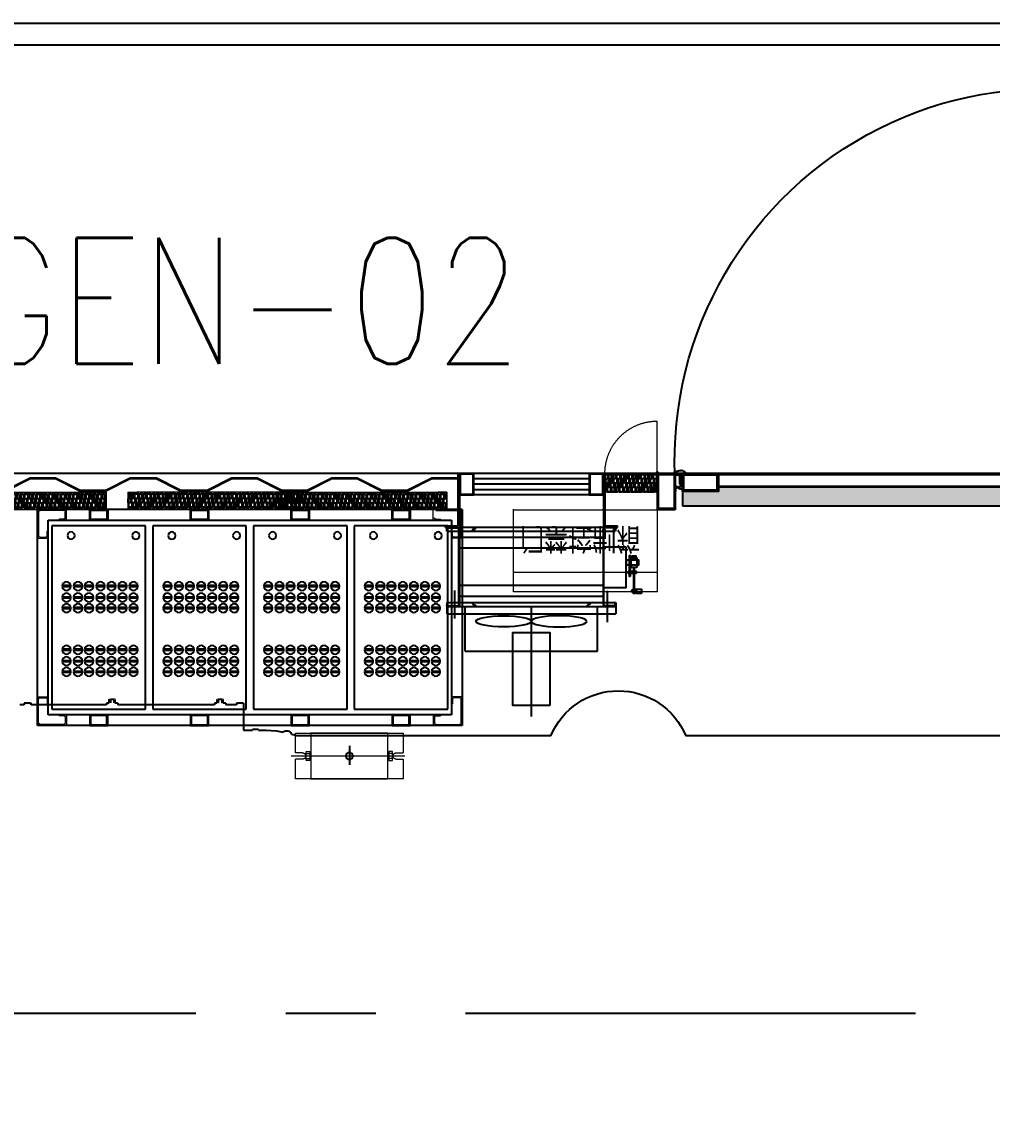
# Model space of a CAD drawing. Extents: x 758840 to 1108724, y -102573 to 143521.
# Drawn here: x 833633 to 836329, y 112800 to 115842 of the extents above; entities that cross this region are included whole.
import ezdxf

# ---------------------------------------------------------------- set-up
doc = ezdxf.new("R2010")
doc.units = 0
doc.header["$LTSCALE"] = 1000
doc.header["$MEASUREMENT"] = 0
for name, pattern in [('ACAD_ISO10W100', [18.5, 12, -3, 0.5, -3]), ('CENTER', [2, 1.25, -0.25, 0.25, -0.25]), ('CENTER2', [1.125, 0.75, -0.125, 0.125, -0.125]), ('PHANTOM', [12.7, 6.35, -1.27, 1.27, -1.27, 1.27, -1.27])]:
    doc.linetypes.add(name, pattern=pattern)
doc.layers.add('01', color=10, linetype='Continuous', lineweight=15)
doc.layers.add('3中心线层', color=1, linetype='CENTER', lineweight=15)
for name, color, linetype in [('01-房间正式编号', 1, 'Continuous'), ('07', 6, 'PHANTOM'), ('0825底图', 253, 'Continuous'), ('AC_EQUIPMENT', 7, 'Continuous'), ('AC_KS', 6, 'Continuous'), ('ASSEMBLY_MEMBERS', 7, 'Continuous'), ('AXIS', 3, 'Continuous'), ('DEFAULT_1', 7, 'CENTER'), ('GROUND', 31, 'Continuous'), ('PARTLIST', 131, 'CENTER2'), ('PUB_HATCH', 8, 'Continuous'), ('ROAD', 2, 'Continuous'), ('室外柴油发电', 241, 'Continuous')]:
    doc.layers.add(name, color=color, linetype=linetype)
doc.styles.add('平面图B$0$HZ', font='romans.shx', dxfattribs={"width": 0.8, "bigfont": 'gbcbig.shx'})
doc.styles.add('样式 3', font='SIMPLEX.shx', dxfattribs={"width": 0.8, "height": 100})

# ---------------------------------------------------------------- blocks, each defined once
blk = doc.blocks.new('侧网板')
h = blk.add_hatch()
h.set_pattern_fill('AR-RSHKE', color=4, style=0)
h.set_pattern_definition([(0, (0, 50), (25.5, 12), [6, -5, 7, -3, 9, -4]), (0, (6, 50.5), (25.5, 12), [5, -19, 4, -6]), (0, (18, 49.25), (25.5, 12), [3, -31]), (90, (0, 50), (-8.5, 12), [11.5, -36.5]), (90, (6, 50), (-8.5, 12), [11.25, -36.75]), (90, (11, 50), (-8.5, 12), [10.5, -37.5]), (90, (18, 49.25), (-8.5, 12), [11.5, -36.5]), (90, (21, 49.25), (-8.5, 12), [11.5, -36.5]), (90, (30, 50), (-8.5, 12), [11, -37])])
h.paths.add_polyline_path([(44394.9, 13537.8), (44394.9, 13583.8), (44418.9, 13583.8), (44418.9, 13584.8), (44843.7, 13584.8), (44843.7, 13583.8), (44867.7, 13583.8), (44867.7, 13537.8)])
at = {"layer": '3中心线层'}
for p, q in [((44393.9, 13584.8), (44393.9, 13536.8)), ((44393.9, 13584.8), (44418.9, 13584.8)), ((44394.9, 13583.8), (44394.9, 13537.8)), ((44394.9, 13583.8), (44418.9, 13583.8)), ((44418.9, 13584.8), (44418.9, 13583.8)), ((44418.9, 13584.8), (44843.7, 13584.8)), ((44868.7, 13584.8), (44843.7, 13584.8)), ((44843.7, 13584.8), (44843.7, 13583.8)), ((44867.7, 13583.8), (44843.7, 13583.8)), ((44867.7, 13583.8), (44867.7, 13537.8)), ((44868.7, 13584.8), (44868.7, 13536.8)), ((44393.9, 13536.8), (44868.7, 13536.8)), ((44394.9, 13537.8), (44867.7, 13537.8))]:
    blk.add_line(p, q, dxfattribs=at)
blk = doc.blocks.new('电瓶')
at = {"color": 0}
for points in [[(657365.7, -150983.8), (657385.1, -150983.8), (657385.1, -150986.4), (657365.7, -150986.4)], [(657396.4, -150983.8), (657415.7, -150983.8), (657415.7, -150986.4), (657396.4, -150986.4)], [(657427, -150983.8), (657446.3, -150983.8), (657446.3, -150986.4), (657427, -150986.4)], [(657457.6, -150983.8), (657477, -150983.8), (657477, -150986.4), (657457.6, -150986.4)], [(657489.3, -150983.8), (657508.6, -150983.8), (657508.6, -150986.4), (657489.3, -150986.4)], [(657520, -150983.8), (657539.3, -150983.8), (657539.3, -150986.4), (657520, -150986.4)], [(657551.6, -150983.8), (657571, -150983.8), (657571, -150986.4), (657551.6, -150986.4)], [(657365.7, -151015.4), (657385.1, -151015.4), (657385.1, -151018), (657365.7, -151018)], [(657396.4, -151015.4), (657415.7, -151015.4), (657415.7, -151018), (657396.4, -151018)], [(657427, -151015.4), (657446.3, -151015.4), (657446.3, -151018), (657427, -151018)], [(657457.6, -151015.4), (657477, -151015.4), (657477, -151018), (657457.6, -151018)], [(657489.3, -151015.4), (657508.6, -151015.4), (657508.6, -151018), (657489.3, -151018)], [(657520, -151015.4), (657539.3, -151015.4), (657539.3, -151018), (657520, -151018)], [(657551.6, -151015.4), (657571, -151015.4), (657571, -151018), (657551.6, -151018)], [(657365.7, -151045), (657385.1, -151045), (657385.1, -151047.6), (657365.7, -151047.6)], [(657396.4, -151045), (657415.7, -151045), (657415.7, -151047.6), (657396.4, -151047.6)], [(657427, -151045), (657446.3, -151045), (657446.3, -151047.6), (657427, -151047.6)], [(657457.6, -151045), (657477, -151045), (657477, -151047.6), (657457.6, -151047.6)], [(657489.3, -151045), (657508.6, -151045), (657508.6, -151047.6), (657489.3, -151047.6)], [(657520, -151045), (657539.3, -151045), (657539.3, -151047.6), (657520, -151047.6)], [(657551.6, -151045), (657571, -151045), (657571, -151047.6), (657551.6, -151047.6)], [(657365.7, -151160.7), (657385.1, -151160.7), (657385.1, -151163.3), (657365.7, -151163.3)], [(657396.4, -151160.7), (657415.7, -151160.7), (657415.7, -151163.3), (657396.4, -151163.3)], [(657427, -151160.7), (657446.3, -151160.7), (657446.3, -151163.3), (657427, -151163.3)], [(657457.6, -151160.7), (657477, -151160.7), (657477, -151163.3), (657457.6, -151163.3)], [(657489.3, -151160.7), (657508.6, -151160.7), (657508.6, -151163.3), (657489.3, -151163.3)], [(657520, -151160.7), (657539.3, -151160.7), (657539.3, -151163.3), (657520, -151163.3)], [(657551.6, -151160.7), (657571, -151160.7), (657571, -151163.3), (657551.6, -151163.3)], [(657365.7, -151192.3), (657385.1, -151192.3), (657385.1, -151195), (657365.7, -151195)], [(657396.4, -151192.3), (657415.7, -151192.3), (657415.7, -151195), (657396.4, -151195)], [(657427, -151192.3), (657446.3, -151192.3), (657446.3, -151195), (657427, -151195)], [(657457.6, -151192.3), (657477, -151192.3), (657477, -151195), (657457.6, -151195)], [(657489.3, -151192.3), (657508.6, -151192.3), (657508.6, -151195), (657489.3, -151195)], [(657520, -151192.3), (657539.3, -151192.3), (657539.3, -151195), (657520, -151195)], [(657551.6, -151192.3), (657571, -151192.3), (657571, -151195), (657551.6, -151195)], [(657365.7, -151221.9), (657385.1, -151221.9), (657385.1, -151224.5), (657365.7, -151224.5)], [(657396.4, -151221.9), (657415.7, -151221.9), (657415.7, -151224.5), (657396.4, -151224.5)], [(657427, -151221.9), (657446.3, -151221.9), (657446.3, -151224.5), (657427, -151224.5)], [(657457.6, -151221.9), (657477, -151221.9), (657477, -151224.5), (657457.6, -151224.5)], [(657489.3, -151221.9), (657508.6, -151221.9), (657508.6, -151224.5), (657489.3, -151224.5)], [(657520, -151221.9), (657539.3, -151221.9), (657539.3, -151224.5), (657520, -151224.5)], [(657551.6, -151221.9), (657571, -151221.9), (657571, -151224.5), (657551.6, -151224.5)]]:
    blk.add_lwpolyline(points, close=True, dxfattribs=at)
for centre, radius in [((657368.9, -150844.8), 10.1), ((657548.9, -150844.8), 10.1), ((657375.4, -150985.2), 12.1), ((657406, -150985.2), 12.1), ((657436.7, -150985.2), 12.1), ((657467.3, -150985.2), 12.1), ((657499, -150985.2), 12.1), ((657529.6, -150985.2), 12.1), ((657561.3, -150985.2), 12.1), ((657375.4, -151016.8), 12.1), ((657406, -151016.8), 12.1), ((657436.7, -151016.8), 12.1), ((657467.3, -151016.8), 12.1), ((657499, -151016.8), 12.1), ((657529.6, -151016.8), 12.1), ((657561.3, -151016.8), 12.1), ((657375.4, -151046.4), 12.1), ((657406, -151046.4), 12.1), ((657436.7, -151046.4), 12.1), ((657467.3, -151046.4), 12.1), ((657499, -151046.4), 12.1), ((657529.6, -151046.4), 12.1), ((657561.3, -151046.4), 12.1), ((657375.4, -151162.1), 12.1), ((657406, -151162.1), 12.1), ((657436.7, -151162.1), 12.1), ((657467.3, -151162.1), 12.1), ((657499, -151162.1), 12.1), ((657529.6, -151162.1), 12.1), ((657561.3, -151162.1), 12.1), ((657375.4, -151193.7), 12.1), ((657406, -151193.7), 12.1), ((657436.7, -151193.7), 12.1), ((657467.3, -151193.7), 12.1), ((657499, -151193.7), 12.1), ((657529.6, -151193.7), 12.1), ((657561.3, -151193.7), 12.1), ((657375.4, -151223.3), 12.1), ((657406, -151223.3), 12.1), ((657436.7, -151223.3), 12.1), ((657467.3, -151223.3), 12.1), ((657499, -151223.3), 12.1), ((657529.6, -151223.3), 12.1), ((657561.3, -151223.3), 12.1)]:
    blk.add_circle(centre, radius, dxfattribs=at)
at = {"layer": '07'}
blk.add_lwpolyline([(657342, -150817.4), (657602, -150817.4), (657602, -151327.4), (657342, -151327.4)], close=True, dxfattribs=at)
blk = doc.blocks.new('jfhjfkj')
at = {"color": 0}
for p, q in [((16092.4, -13874.9), (16092.4, -14474.9)), ((16092.4, -13874.9), (17272.4, -13874.9)), ((17272.4, -14474.9), (17272.4, -13874.9)), ((16122.4, -13904.9), (16122.4, -14444.9)), ((17242.4, -13904.9), (16122.4, -13904.9)), ((17242.4, -14444.9), (17242.4, -13904.9)), ((16122.4, -14444.9), (17242.4, -14444.9)), ((16092.4, -14474.9), (17272.4, -14474.9))]:
    blk.add_line(p, q, dxfattribs=at)
for points in [[(16237.4, -13874.9), (16237.4, -13904.9), (16287.4, -13904.9), (16287.4, -13874.9)], [(16239.4, -13876.9), (16239.4, -13902.9), (16285.4, -13902.9), (16285.4, -13876.9)], [(16517.4, -13874.9), (16517.4, -13904.9), (16567.4, -13904.9), (16567.4, -13874.9)], [(16519.4, -13876.9), (16519.4, -13902.9), (16565.4, -13902.9), (16565.4, -13876.9)], [(16797.4, -13874.9), (16797.4, -13904.9), (16847.4, -13904.9), (16847.4, -13874.9)], [(16799.4, -13876.9), (16799.4, -13902.9), (16845.4, -13902.9), (16845.4, -13876.9)], [(17077.4, -13874.9), (17077.4, -13904.9), (17127.4, -13904.9), (17127.4, -13874.9)], [(17079.4, -13876.9), (17079.4, -13902.9), (17125.4, -13902.9), (17125.4, -13876.9)], [(16237.4, -14474.9), (16237.4, -14444.9), (16287.4, -14444.9), (16287.4, -14474.9)], [(16239.4, -14472.9), (16239.4, -14446.9), (16285.4, -14446.9), (16285.4, -14472.9)], [(16517.4, -14474.9), (16517.4, -14444.9), (16567.4, -14444.9), (16567.4, -14474.9)], [(16519.4, -14472.9), (16519.4, -14446.9), (16565.4, -14446.9), (16565.4, -14472.9)], [(16797.4, -14474.9), (16797.4, -14444.9), (16847.4, -14444.9), (16847.4, -14474.9)], [(16799.4, -14472.9), (16799.4, -14446.9), (16845.4, -14446.9), (16845.4, -14472.9)], [(17077.4, -14474.9), (17077.4, -14444.9), (17127.4, -14444.9), (17127.4, -14474.9)], [(17079.4, -14472.9), (17079.4, -14446.9), (17125.4, -14446.9), (17125.4, -14472.9)]]:
    blk.add_lwpolyline(points, close=True, dxfattribs=at)
at = {"layer": '3中心线层', "linetype": 'ByBlock'}
for p, q in [((16172.7, -13874.9), (16092.4, -13874.9)), ((16092.4, -13874.9), (16092.4, -13954.9)), ((16095.4, -13881.9), (16095.4, -13947.9)), ((16165.7, -13877.9), (16099.4, -13877.9)), ((16165.7, -13901.9), (16152.7, -13901.9)), ((16152.7, -13904.9), (16152.7, -13901.9)), ((16172.7, -13904.9), (16172.7, -13874.9)), ((17192.1, -13904.9), (17192.1, -13874.9)), ((17192.1, -13874.9), (17272.4, -13874.9)), ((17195.1, -13897.9), (17195.1, -13881.9)), ((17199.1, -13877.9), (17265.4, -13877.9)), ((17199.1, -13901.9), (17212.1, -13901.9)), ((17212.1, -13904.9), (17212.1, -13901.9)), ((17269.4, -13881.9), (17269.4, -13947.9)), ((17272.4, -13874.9), (17272.4, -13954.9)), ((16172.7, -13904.9), (16152.7, -13904.9)), ((17192.1, -13904.9), (17212.1, -13904.9)), ((16092.4, -13954.9), (16122.4, -13954.9)), ((16099.4, -13951.9), (16115.4, -13951.9)), ((16119.4, -13947.9), (16119.4, -13934.9)), ((16119.4, -13934.9), (16122.4, -13934.9)), ((16122.4, -13954.9), (16122.4, -13934.9)), ((17242.4, -13954.9), (17242.4, -13934.9)), ((17245.4, -13934.9), (17242.4, -13934.9)), ((17272.4, -13954.9), (17242.4, -13954.9)), ((17245.4, -13947.9), (17245.4, -13934.9)), ((17265.4, -13951.9), (17249.4, -13951.9)), ((16092.4, -14474.9), (16092.4, -14395)), ((16092.4, -14395), (16122.4, -14395)), ((16095.4, -14467.9), (16095.4, -14402)), ((16099.4, -14398), (16115.4, -14398)), ((16119.4, -14402), (16119.4, -14415)), ((16119.4, -14415), (16122.4, -14415)), ((16122.4, -14395), (16122.4, -14415)), ((17272.4, -14395), (17242.4, -14395)), ((17242.4, -14395), (17242.4, -14415)), ((17245.4, -14415), (17242.4, -14415)), ((17245.4, -14402), (17245.4, -14415)), ((17265.4, -14398), (17249.4, -14398)), ((17269.4, -14467.9), (17269.4, -14402)), ((17272.4, -14474.9), (17272.4, -14395)), ((16172.7, -14444.9), (16152.7, -14444.9)), ((16152.7, -14444.9), (16152.7, -14447.9)), ((16165.7, -14447.9), (16152.7, -14447.9)), ((16172.7, -14444.9), (16172.7, -14474.9)), ((17192.1, -14444.9), (17192.1, -14474.9)), ((17192.1, -14444.9), (17212.1, -14444.9)), ((17199.1, -14447.9), (17212.1, -14447.9)), ((17212.1, -14444.9), (17212.1, -14447.9)), ((16172.7, -14474.9), (16092.4, -14474.9)), ((16165.7, -14471.9), (16099.4, -14471.9)), ((16169.7, -14451.9), (16169.7, -14467.9)), ((17192.1, -14474.9), (17272.4, -14474.9)), ((17195.1, -14451.9), (17195.1, -14467.9)), ((17199.1, -14471.9), (17265.4, -14471.9))]:
    blk.add_line(p, q, dxfattribs=at)
for centre, start, end in [((16099.4, -13881.9), 90, 180), ((16165.7, -13897.9), 270, 0), ((17199.1, -13881.9), 90, 180), ((17199.1, -13897.9), 180, 270), ((17265.4, -13881.9), 0, 90), ((16099.4, -13947.9), 180, 270), ((16115.4, -13947.9), 270, 0), ((17249.4, -13947.9), 180, 270), ((17265.4, -13947.9), 270, 0), ((16099.4, -14402), 90, 180), ((16115.4, -14402), 0, 90), ((17249.4, -14402), 90, 180), ((17265.4, -14402), 0, 90), ((16165.7, -14451.9), 0, 90), ((17199.1, -14451.9), 90, 180), ((16099.4, -14467.9), 180, 270), ((16165.7, -14467.9), 270, 0), ((17199.1, -14467.9), 180, 270), ((17265.4, -14467.9), 270, 0)]:
    blk.add_arc(centre, 4, start, end, dxfattribs=at)
at = {"color": 0}
for p in [(-641209.7, 136897.4), (-640929.7, 136897.4), (-640649.7, 136897.4), (-640369.7, 136897.4)]:
    blk.add_blockref('电瓶', p, dxfattribs=at)
blk = doc.blocks.new('GD5G1')
at = {"layer": '01'}
for p, q in [((47006.8, 50526), (46606.8, 50526)), ((46606.8, 50526), (46606.8, 50296.3)), ((47006.8, 50526), (47006.8, 50296.3)), ((47006.8, 50472.8), (46606.8, 50472.8)), ((46606.8, 50298), (47006.8, 50298))]:
    blk.add_line(p, q, dxfattribs=at)
at = {"layer": '01', "insert": (46625.4, 50343.2), "char_height": 61.25, "width": 870.299, "attachment_point": 7, "rotation": 360, "style": '样式 3'}
blk.add_mtext('{\\fSimSun|b0|i0|c134|p54;门禁控制箱}', dxfattribs=at)
blk = doc.blocks.new('A$C069C5D18')
at = {"layer": 'PARTLIST'}
for p, q in [((16.1, 49.2), (103.6, 49.2)), ((92.2, 37.9), (16.1, 37.9)), ((24.4, 10.6), (21.3, 25.9)), ((28, 10.6), (24.4, 10.6)), ((25.7, 22.3), (28, 10.6)), ((31.2, 37.9), (75.8, 37.9)), ((75.8, 34.2), (35.5, 34.2)), ((75.8, 37.9), (75.8, 34.2))]:
    blk.add_line(p, q, dxfattribs=at)
for centre, radius, start, end in [((67.4, 31.2), 68.2, 149.69594, 171.18482), ((10.6, 64.3), 2.48, 20.29243, 146.23188), ((80.9, 70.6), 68.2, 184.59227, 198.2332), ((113, 54), 113.6, 186.20564, 208.35236), ((14.5, 5.2), 5.42, 253.64474, 35.3183), ((129.7, 33.7), 113.6, 177.91457, 192.92118), ((31.2, 27.9), 10, 90, 191.30993), ((35.5, 24.2), 10, 90, 191.30993), ((2.1, 49.4), 90.9, 334.47145, 352.71957), ((85.8, 9.9), 1.68, 168.31957, 351.72769), ((13.7, 62.9), 90.9, 324.14685, 351.36903)]:
    blk.add_arc(centre, radius, start, end, dxfattribs=at)
blk = doc.blocks.new('A$C61EE30FD')
at = {"layer": 'PARTLIST'}
for p, q in [((58.4, 344.7), (26.4, 285.6)), ((100.9, 301.2), (59.4, 280)), ((18.2, 253.2), (18.2, 221.3)), ((40.9, 249.6), (40.9, 221.3)), ((0, 30), (0, 151.4)), ((12.3, 193.6), (5.9, 179.1)), ((22.7, 151.4), (22.7, 41.4)), ((35, 193.6), (28.6, 179.1)), ((11.4, 30), (0, 30)), ((22.7, 41.4), (11.4, 30))]:
    blk.add_line(p, q, dxfattribs=at)
at = {"layer": 'PARTLIST', "linetype": 'ACAD_ISO10W100', "ltscale": 0.05}
for p, q in [((97.6, 329.5), (75.1, 329.5)), ((86.4, 318.3), (86.4, 340.8))]:
    blk.add_line(p, q, dxfattribs=at)
at = {"layer": 'PARTLIST'}
for radius in [31.8, 22.5, 14.2]:
    blk.add_circle((86.4, 329.5), radius, dxfattribs=at)
for centre, radius, start, end in [((86.4, 253.2), 68.2, 151.56417, 180), ((75, 249.6), 34.1, 117.16691, 180), ((-50, 221.3), 68.2, 336.03751, 0), ((-27.3, 221.3), 68.2, 336.03751, 360), ((68.2, 151.4), 68.2, 156.03751, 180), ((90.9, 151.4), 68.2, 156.03751, 180)]:
    blk.add_arc(centre, radius, start, end, dxfattribs=at)
blk = doc.blocks.new('对开门横剖')
h = blk.add_hatch()
h.set_pattern_fill('AR-RSHKE', color=4, style=0)
h.set_pattern_definition([(0, (1406.747, 0), (25.5, 12), [6, -5, 7, -3, 9, -4]), (0, (1412.747, 0.5), (25.5, 12), [5, -19, 4, -6]), (0, (1424.747, -0.75), (25.5, 12), [3, -31]), (90, (1406.747, 0), (-8.5, 12), [11.5, -36.5]), (90, (1412.747, 0), (-8.5, 12), [11.25, -36.75]), (90, (1417.747, 0), (-8.5, 12), [10.5, -37.5]), (90, (1424.747, -0.75), (-8.5, 12), [11.5, -36.5]), (90, (1427.747, -0.75), (-8.5, 12), [11.5, -36.5]), (90, (1436.747, 0), (-8.5, 12), [11, -37])])
h.paths.add_polyline_path([(1018721.2, -8179.6), (1018721.2, -8191.6), (1018621.2, -8191.6), (1018621.2, -8231.6), (1019621, -8231.6), (1019621, -8179.6)])
for p, q in [((1019521, -8143.6), (1018721.2, -8143.6)), ((1019521, -8145.6), (1018721.2, -8145.6)), ((1019521, -8177.6), (1018721.2, -8177.6)), ((1019521, -8179.6), (1018721.2, -8179.6)), ((1018621.2, -8191.6), (1018621.2, -8231.6)), ((1019621, -8231.6), (1019621, -8191.6)), ((1018621.2, -8231.6), (1019621, -8231.6))]:
    blk.add_line(p, q)
for points in [[(1018601.2, -8242.1), (1018551.5, -8242.1), (1018551.5, -8141.6), (1018601.2, -8141.6)], [(1018598.2, -8239.1), (1018554.5, -8239.1), (1018554.5, -8144.6), (1018598.2, -8144.6)], [(1019641, -8242.1), (1019720.7, -8242.1), (1019720.7, -8141.6), (1019641, -8141.6)], [(1019644, -8239.1), (1019717.7, -8239.1), (1019717.7, -8144.6), (1019644, -8144.6)]]:
    blk.add_lwpolyline(points, close=True)
at = {"color": 0}
for points in [[(1018621.2, -8191.6), (1018621.2, -8141.6), (1018721.2, -8141.6), (1018721.2, -8191.6)], [(1018625.2, -8187.6), (1018625.2, -8145.6), (1018717.2, -8145.6), (1018717.2, -8187.6)], [(1019621, -8191.6), (1019621, -8141.6), (1019521, -8141.6), (1019521, -8191.6)], [(1019617, -8187.6), (1019617, -8145.6), (1019525, -8145.6), (1019525, -8187.6)]]:
    blk.add_lwpolyline(points, close=True, dxfattribs=at)
at = {"layer": 'PARTLIST'}
for name, p, xscale, yscale, zscale, rotation in [('A$C61EE30FD', (1019501.2, -8145.6), -0.4626341527327896, 0.4626341527327896, 0.4626341527327896, 270), ('A$C069C5D18', (1018596.6, -8133.6), 0.5, 0.5, 0.5, 270), ('A$C069C5D18', (1019645.6, -8133.6), -0.5, 0.5, 0.5, 90)]:
    blk.add_blockref(name, p, dxfattribs=dict(at, xscale=xscale, yscale=yscale, zscale=zscale, rotation=rotation))
blk = doc.blocks.new('侧板')
for p, q in [((2652.6, 11706.6), (2690.6, 11706.6)), ((2652.6, 11704.6), (2652.6, 11706.6)), ((2652.6, 11704.6), (2690.1, 11704.6)), ((2690.1, 11704.6), (2758.1, 11670.6)), ((2690.6, 11706.6), (2758.6, 11672.6)), ((2828.6, 11672.6), (2896.6, 11706.6)), ((2829.1, 11670.6), (2897.1, 11704.6)), ((2896.6, 11706.6), (2968.6, 11706.6)), ((2897.1, 11704.6), (2968.1, 11704.6)), ((2968.1, 11704.6), (3036.1, 11670.6)), ((2968.6, 11706.6), (3036.6, 11672.6)), ((3106.5, 11672.6), (3174.5, 11706.6)), ((3107, 11670.6), (3175, 11704.6)), ((3174.5, 11706.6), (3246.5, 11706.6)), ((3174.5, 11706.6), (3245.5, 11706.6)), ((3175, 11704.6), (3246, 11704.6)), ((3246, 11704.6), (3314, 11670.6)), ((3246.5, 11706.6), (3314.5, 11672.6)), ((3384.5, 11672.6), (3452.5, 11706.6)), ((3385, 11670.6), (3453, 11704.6)), ((3452.5, 11706.6), (3523.5, 11706.6)), ((3453, 11704.6), (3524, 11704.6)), ((3524, 11704.6), (3592, 11670.6)), ((3524.5, 11706.6), (3592.5, 11672.6)), ((3730.5, 11706.6), (3662.5, 11672.6)), ((3731, 11704.6), (3663, 11670.6)), ((3730.5, 11706.6), (3768.5, 11706.6)), ((3731, 11704.6), (3768.5, 11704.6)), ((3768.5, 11704.6), (3768.5, 11706.6)), ((2758.1, 11670.6), (2829.1, 11670.6)), ((2758.6, 11672.6), (2828.6, 11672.6)), ((3036.1, 11670.6), (3107, 11670.6)), ((3036.6, 11672.6), (3106.5, 11672.6)), ((3314, 11670.6), (3385, 11670.6)), ((3314.5, 11672.6), (3384.5, 11672.6)), ((3592, 11670.6), (3663, 11670.6)), ((3592.5, 11672.6), (3662.5, 11672.6))]:
    blk.add_line(p, q)
blk = doc.blocks.new('11111111')
at = {"color": 7}
for p, q in [((7405.9, 1937.8), (7405.9, 1962.4)), ((7406.8, 1962.4), (7406.8, 1937.8)), ((7408.7, 1961.7), (7406.8, 1960.8)), ((7408.7, 1957.7), (7406.8, 1958.6))]:
    blk.add_line(p, q, dxfattribs=at)
for p, q in [((7399, 1956.6), (7378.4, 1956.6)), ((7399, 1956.6), (7399, 1918.9)), ((7399, 1918.9), (7378.4, 1918.9))]:
    blk.add_line(p, q)
for points in [[(7404.7, 1960.1), (7404.2, 1960.1), (7404.2, 1958.7), (7404.7, 1958.7)], [(7405.9, 1960.8), (7404.7, 1960.8), (7404.7, 1958.2), (7405.9, 1958.2)], [(7413.1, 1961.7), (7408.7, 1961.7), (7408.7, 1957.7), (7413.1, 1957.7)], [(7408.1, 1943.2), (7401.2, 1943.2), (7401.2, 1941.2), (7408.1, 1941.2)], [(7402.8, 1946.2), (7402.1, 1946.2), (7402.1, 1926.7), (7402.8, 1926.7)], [(7408.8, 1937.8), (7403.7, 1937.8), (7403.7, 1928.9), (7408.8, 1928.9)], [(7399, 1935.4), (7410.6, 1935.4), (7410.6, 1931.1), (7399, 1931.1)], [(7407.8, 1928.9), (7404.9, 1928.9), (7404.9, 1927), (7407.8, 1927)]]:
    blk.add_lwpolyline(points, close=True, dxfattribs=at)
blk = doc.blocks.new('*U110')
at = {"color": 1}
for p, q in [((34383.6, -33508.2), (34383.6, -33510.2)), ((34383.6, -33517.2), (34383.6, -33508.2)), ((34385.4, -33517.2), (34383.6, -33517.2)), ((34385.4, -33510), (34385.4, -33517.2)), ((34385.4, -33517.2), (34649.2, -33517.2)), ((34385.6, -33506.2), (34649.2, -33506.2)), ((34387.4, -33508), (34416.8, -33508)), ((34416.8, -33508), (34416.8, -33598)), ((34418.6, -33596.2), (34418.6, -33506.2)), ((34649.2, -33506.2), (34851.4, -33506.2)), ((34649.2, -33517.2), (34851.6, -33517.2)), ((34818.4, -33636.2), (34818.4, -33506.2)), ((34849.6, -33508), (34820.2, -33508)), ((34820.2, -33508), (34820.2, -33598)), ((34851.6, -33510), (34851.6, -33517.2)), ((34851.6, -33517.2), (34853.4, -33517.2)), ((34853.4, -33508.2), (34853.4, -33510.2)), ((34853.4, -33517.2), (34853.4, -33508.2)), ((34416.8, -33598), (34416.8, -33724.4)), ((34418.6, -33726.2), (34418.6, -33596.2)), ((34820.2, -33598), (34820.2, -33724.4)), ((34818.4, -33726.2), (34818.4, -33636.2)), ((34385.4, -33715.2), (34383.6, -33715.2)), ((34383.6, -33715.2), (34383.6, -33724.2)), ((34383.6, -33724.2), (34383.6, -33722.2)), ((34385.4, -33715.2), (34649.2, -33715.2)), ((34385.4, -33722.4), (34385.4, -33715.2)), ((34649.2, -33726.2), (34385.6, -33726.2)), ((34387.4, -33724.4), (34416.8, -33724.4)), ((34649.2, -33715.2), (34851.6, -33715.2)), ((34851.4, -33726.2), (34649.2, -33726.2)), ((34849.6, -33724.4), (34820.2, -33724.4)), ((34830.5, -33715.2), (34832.3, -33715.2)), ((34851.6, -33722.4), (34851.6, -33715.2)), ((34853.4, -33715.2), (34853.4, -33724.2)), ((34853.4, -33724.2), (34853.4, -33722.2))]:
    blk.add_line(p, q, dxfattribs=at)
at = {"color": 5}
for p, q in [((34649.2, -33534.2), (34418.6, -33534.2)), ((34818.4, -33534.2), (34649.2, -33534.2)), ((34649.2, -33564.2), (34418.6, -33564.2)), ((34818.4, -33564.2), (34649.2, -33564.2)), ((34649.2, -33668.2), (34418.6, -33668.2)), ((34818.4, -33668.2), (34649.2, -33668.2)), ((34649.2, -33698.2), (34418.6, -33698.2)), ((34818.4, -33698.2), (34649.2, -33698.2))]:
    blk.add_line(p, q, dxfattribs=at)
at = {"color": 1}
for centre, start, end in [((34385.6, -33508.2), 90, 180), ((34387.4, -33510), 90, 180), ((34849.6, -33510), 0, 90), ((34851.4, -33508.2), 0, 90), ((34385.6, -33724.2), 180, 270), ((34387.4, -33722.4), 180, 270), ((34849.6, -33722.4), 270, 0), ((34851.4, -33724.2), 270, 0)]:
    blk.add_arc(centre, 2, start, end, dxfattribs=at)
for points in [[(34449.6, -33517.2), (34455.4, -33514.9), (34457.1, -33511.7), (34461.8, -33510.8), (34464.6, -33506.2)], [(34787.5, -33517.2), (34781.6, -33514.9), (34779.9, -33511.7), (34775.2, -33510.8), (34772.4, -33506.2)], [(34449.6, -33715.2), (34455.4, -33717.5), (34457.1, -33720.7), (34461.8, -33721.6), (34464.6, -33726.2)], [(34787.5, -33715.2), (34781.6, -33717.5), (34779.9, -33720.7), (34775.2, -33721.6), (34772.4, -33726.2)]]:
    blk.add_spline(points, degree=3, dxfattribs=at)
at = {"color": 0, "xscale": 3, "yscale": 3, "zscale": 3}
blk.add_blockref('11111111', (12685, -39427.9), dxfattribs=at)
blk = doc.blocks.new('SSLJF')
for p, q in [((34316.8, -32389.1), (34336.8, -32389.1)), ((34316.8, -32858.7), (34336.8, -32858.7))]:
    blk.add_line(p, q)
at = {"color": 1}
for p, q in [((34272.7, -32410.4), (34349.8, -32410.4)), ((34273.5, -32834.2), (34360.2, -32834.2))]:
    blk.add_line(p, q, dxfattribs=at)
at = {"layer": 'AC_EQUIPMENT'}
for points in [[(34316.8, -32389.1), (34316.8, -32858.7)], [(34336.8, -32389.1), (34336.8, -32858.7)], [(34440.4, -32439.8), (34316.8, -32439.8)], [(34440.4, -32439.8), (34440.4, -32808)], [(34440.4, -32808), (34316.8, -32808)]]:
    blk.add_lwpolyline(points, dxfattribs=at)
at = {"layer": 'AC_KS'}
blk.add_lwpolyline([(34591.3, -32675.2), (34591.3, -32572.6), (34388.6, -32572.6), (34388.6, -32675.2)], close=True, dxfattribs=at)
blk.add_lwpolyline([(34622.1, -32623.9), (34316.8, -32623.9)], dxfattribs=at)
at = {"layer": 'AC_KS', "extrusion": (0, 0, -1)}
blk.add_ellipse((34357.9, -32546.9), major_axis=(0, 77), ratio=0.2, dxfattribs=at)
at = {"layer": 'AC_KS'}
blk.add_ellipse((34357.9, -32700.9), major_axis=(0, 77), ratio=0.2, start_param=3.141593, end_param=9.424778, dxfattribs=at)
blk = doc.blocks.new('FD61GD')
for p, q in [((24199, -16830.6), (24160, -16830.6)), ((24160, -16830.6), (24160, -16834.7)), ((24195, -16834.6), (24160, -16834.6)), ((24195, -16980.2), (24195, -16834.6)), ((24199, -16980.2), (24199, -16830.6)), ((24599.4, -16980.2), (24599.4, -16830.6)), ((24638.4, -16830.6), (24599.4, -16830.6)), ((24603.4, -16980.2), (24603.4, -16834.6)), ((24638.4, -16834.6), (24603.4, -16834.6)), ((24638.4, -16830.6), (24638.4, -16834.6)), ((24238.8, -16920.6), (24579.6, -16920.6)), ((24238.8, -16935.2), (24559.6, -16935.2)), ((24049.4, -16976.2), (24195, -16976.2)), ((24238.8, -16950.2), (24559.6, -16950.2)), ((24238.8, -16965.2), (24559.6, -16965.2)), ((24049.4, -16980.2), (24195, -16980.2)), ((24195, -16980.2), (24199, -16980.2)), ((24238.8, -16980.2), (24579.6, -16980.2)), ((24238.8, -16980.2), (24579.6, -16980.2)), ((24603.4, -16980.2), (24599.4, -16980.2))]:
    blk.add_line(p, q)
for points in [[(24238.8, -16980.2), (24238.8, -16920.6), (24199, -16920.6), (24199, -16980.2)], [(24236.8, -16978.2), (24236.8, -16922.6), (24201, -16922.6), (24201, -16978.2)], [(24599.4, -16980.2), (24599.4, -16920.6), (24559.6, -16920.6), (24559.6, -16980.2)], [(24597.4, -16978.2), (24597.4, -16922.6), (24561.6, -16922.6), (24561.6, -16978.2)]]:
    blk.add_lwpolyline(points, close=True)
for radius in [2.29, 2.29, 1.05]:
    blk.add_circle((24049.4, -16982.5), radius)
at = {"xscale": -1, "rotation": 270}
blk.add_blockref('SSLJF', (57023.3, -50927.4), dxfattribs=at)
at = {"xscale": -1}
blk.add_blockref('*U110', (59018, 16895.6), dxfattribs=at)
blk = doc.blocks.new('1221')
blk.add_line((624790.1, -174264.2), (624790.1, -174317.1))
blk.add_circle((624790.1, -174292.7), 10)
at = {"layer": '3中心线层'}
for p, q in [((624635.5, -174292.7), (624951.6, -174292.7)), ((624660.1, -174283.9), (624640.8, -174283.9)), ((624670.1, -174285.7), (624680.5, -174285.7)), ((624680.5, -174287.3), (624683.2, -174287.3)), ((624680.5, -174298), (624683.2, -174298)), ((624899.7, -174287.3), (624897, -174287.3)), ((624899.7, -174298), (624897, -174298)), ((624910.1, -174285.7), (624899.7, -174285.7)), ((624920.1, -174283.9), (624939.3, -174283.9)), ((624660.1, -174301.4), (624640.8, -174301.4)), ((624670.1, -174299.6), (624680.5, -174299.6)), ((624910.1, -174299.6), (624899.7, -174299.6)), ((624920.1, -174301.4), (624939.3, -174301.4))]:
    blk.add_line(p, q, dxfattribs=at)
for points in [[(624939.3, -174283.9), (624939.3, -174229.2), (624640.8, -174229.2), (624640.8, -174283.9)], [(624640.8, -174301.4), (624640.8, -174356.2), (624939.3, -174356.2), (624939.3, -174301.4)]]:
    blk.add_lwpolyline(points, dxfattribs=at)
for points in [[(624683.2, -174229.2), (624897, -174229.2), (624897, -174356.2), (624683.2, -174356.2)], [(624670.1, -174280.2), (624680.5, -174280.2), (624680.5, -174305.4), (624670.1, -174305.4)], [(624910.1, -174280.2), (624899.7, -174280.2), (624899.7, -174305.4), (624910.1, -174305.4)]]:
    blk.add_lwpolyline(points, close=True, dxfattribs=at)
for centre, start, end in [((624660.1, -174292.7), 270, 90), ((624920.1, -174292.7), 90, 270)]:
    blk.add_arc(centre, 8.75, start, end, dxfattribs=at)
blk = doc.blocks.new('柴发集装箱')
h = blk.add_hatch()
h.set_pattern_fill('AR-RSHKE', color=4, style=0)
h.set_pattern_definition([(0, (4070535.237, 1928936.74), (25.5, 12), [6, -5, 7, -3, 9, -4]), (0, (4070541.237, 1928937.24), (25.5, 12), [5, -19, 4, -6]), (0, (4070553.237, 1928935.99), (25.5, 12), [3, -31]), (90, (4070535.237, 1928936.74), (-8.5, 12), [11.5, -36.5]), (90, (4070541.237, 1928936.74), (-8.5, 12), [11.25, -36.75]), (90, (4070546.237, 1928936.74), (-8.5, 12), [10.5, -37.5]), (90, (4070553.237, 1928935.99), (-8.5, 12), [11.5, -36.5]), (90, (4070556.237, 1928935.99), (-8.5, 12), [11.5, -36.5]), (90, (4070565.237, 1928936.74), (-8.5, 12), [11, -37])])
h.paths.add_polyline_path([(4114468.2, 1944543.8), (4114468.2, 1944592.8), (4114611.7, 1944592.8), (4114611.7, 1944543.8), (4114570.5, 1944543.8), (4114569.7, 1944543.8), (4114569.2, 1944543.8), (4114564.4, 1944543.8)])
for p, q in [((4115023, 1944585.8), (4115021.2, 1944584.9)), ((4115023, 1944585.8), (4115021.2, 1944584.9)), ((4115023.5, 1944583.8), (4115021.2, 1944582.6)), ((4115023.5, 1944583.8), (4115021.2, 1944582.6)), ((4115093.9, 1944585.8), (4115023, 1944585.8)), ((4115093.4, 1944583.8), (4115023.5, 1944583.8)), ((4115161.4, 1944549.8), (4115093.4, 1944583.8)), ((4115161.9, 1944551.8), (4115093.9, 1944585.8)), ((4115300.9, 1944585.8), (4115232.9, 1944551.8)), ((4115301.4, 1944583.8), (4115233.4, 1944549.8)), ((4115371.9, 1944585.8), (4115300.9, 1944585.8)), ((4115371.4, 1944583.8), (4115301.4, 1944583.8)), ((4115439.4, 1944549.8), (4115371.4, 1944583.8)), ((4115439.9, 1944551.8), (4115371.9, 1944585.8)), ((4115578.9, 1944585.8), (4115510.9, 1944551.8)), ((4115579.4, 1944583.8), (4115511.4, 1944549.8)), ((4115649.9, 1944585.8), (4115578.9, 1944585.8)), ((4115649.4, 1944583.8), (4115579.4, 1944583.8)), ((4115717.4, 1944549.8), (4115649.4, 1944583.8)), ((4115717.9, 1944551.8), (4115649.9, 1944585.8)), ((4115233.4, 1944549.8), (4115161.4, 1944549.8)), ((4115232.9, 1944551.8), (4115161.9, 1944551.8)), ((4115233.4, 1944549.8), (4115162.4, 1944549.8)), ((4115511.4, 1944549.8), (4115439.4, 1944549.8)), ((4115510.9, 1944551.8), (4115439.9, 1944551.8)), ((4115755.4, 1944549.8), (4115717.4, 1944549.8)), ((4115755.4, 1944551.8), (4115717.9, 1944551.8)), ((4115755.4, 1944551.8), (4115755.4, 1944549.8))]:
    blk.add_line(p, q)
at = {"color": 7}
for p, q in [((4115673.2, 1943970.3), (4115675.1, 1943970.3)), ((4115673.2, 1943959.9), (4115673.2, 1943970.3)), ((4115675.1, 1943964.3), (4115675.1, 1943970.3)), ((4115677, 1943969.6), (4115686.9, 1943969.6)), ((4115677, 1943969.6), (4115677, 1943961)), ((4115686.9, 1943969.6), (4115686.9, 1943961)), ((4115690.7, 1943970.3), (4115688.8, 1943970.3)), ((4115688.8, 1943970.3), (4115688.8, 1943964.3)), ((4115690.7, 1943970.3), (4115690.7, 1943959.9)), ((4115973.2, 1943959.9), (4115973.2, 1943970.3)), ((4115973.2, 1943970.3), (4115975.1, 1943970.3)), ((4115977, 1943969.6), (4115977, 1943961)), ((4115977, 1943969.6), (4115986.9, 1943969.6)), ((4115986.9, 1943969.6), (4115986.9, 1943961)), ((4115990.7, 1943970.3), (4115988.8, 1943970.3)), ((4115990.7, 1943970.3), (4115990.7, 1943959.9)), ((4115616.6, 1943960), (4115636.6, 1943960)), ((4115616.6, 1943960), (4115616.6, 1943885.1)), ((4115636.6, 1943960), (4115636.6, 1943954.8)), ((4115636.6, 1943954.8), (4115666.1, 1943954.8)), ((4115666.1, 1943959.9), (4115673.2, 1943959.9)), ((4115666.1, 1943959.9), (4115666.1, 1943954.8)), ((4115690.7, 1943959.9), (4115697.8, 1943959.9)), ((4115697.8, 1943959.9), (4115697.8, 1943954.8)), ((4115697.8, 1943954.8), (4115966.1, 1943954.8)), ((4115966.1, 1943959.9), (4115966.1, 1943954.8)), ((4115966.1, 1943959.9), (4115973.2, 1943959.9)), ((4115990.7, 1943959.9), (4115997.8, 1943959.9)), ((4115997.8, 1943959.9), (4115997.8, 1943954.8)), ((4115997.8, 1943954.8), (4116206.6, 1943954.8)), ((4116206.6, 1943954.8), (4116206.6, 1943960)), ((4116206.6, 1943960), (4116226.6, 1943960)), ((4116226.6, 1943960), (4116226.6, 1943954.8)), ((4116226.6, 1943954.8), (4116238.7, 1943954.8)), ((4115575.6, 1943885.1), (4115575.6, 1943886.3)), ((4115591.6, 1943886.3), (4115591.6, 1943885.1)), ((4113123.3, 1943869.1), (4114388.2, 1943869.1)), ((4114763, 1943869.1), (4115468.2, 1943869.1))]:
    blk.add_line(p, q, dxfattribs=at)
blk.add_lwpolyline([(4109582.9, 1944597.8), (4122582.9, 1944597.8), (4122582.9, 1941597.8), (4109582.9, 1941597.8)], close=True)
blk.add_lwpolyline([(4109582.9, 1944597.8), (4122582.9, 1944597.8), (4122582.9, 1941597.8), (4109582.9, 1941597.8)], close=True)
for points in [[(4115975.1, 1943970.3), (4115975.1, 1943963.4), (4115975.7, 1943962.3), (4115975.9, 1943962), (4115976.1, 1943961.7), (4115976.4, 1943961.4), (4115976.7, 1943961.2), (4115977, 1943961)], [(4115986.9, 1943961), (4115987.2, 1943961.2), (4115987.5, 1943961.4), (4115987.7, 1943961.7), (4115988.8, 1943962.9), (4115988.8, 1943970.3)], [(4115675.1, 1943964.3), (4115675.1, 1943963.9), (4115675.2, 1943963.5), (4115675.3, 1943963.1), (4115675.5, 1943962.7), (4115675.7, 1943962.3), (4115675.9, 1943962), (4115676.1, 1943961.7), (4115676.4, 1943961.4), (4115676.7, 1943961.2), (4115677, 1943961)], [(4115686.9, 1943961), (4115687.2, 1943961.2), (4115687.5, 1943961.4), (4115687.7, 1943961.7), (4115688, 1943962), (4115688.2, 1943962.3), (4115688.4, 1943962.7), (4115688.6, 1943963.1), (4115688.7, 1943963.5), (4115688.8, 1943963.9), (4115688.8, 1943964.3)]]:
    blk.add_lwpolyline(points, dxfattribs=at)
at = {"color": 3}
blk.add_arc((4113386, 1944633.8), 1033.1, 355.2249, 127.0308, dxfattribs=at)
at = {"color": 7}
blk.add_arc((4114575.6, 1943790.9), 203.2, 22.6547, 157.3453, dxfattribs=at)
at = {"layer": '3中心线层'}
for p, q in [((4114467.2, 1944597.8), (4114467.2, 1944743.4)), ((4114467.2, 1944593.8), (4114612.7, 1944593.8)), ((4114467.2, 1944542.8), (4114467.2, 1944593.8)), ((4114468.2, 1944592.8), (4114611.7, 1944592.8)), ((4114468.2, 1944543.8), (4114468.2, 1944592.8)), ((4114611.7, 1944543.8), (4114611.7, 1944592.8)), ((4114612.7, 1944542.8), (4114612.7, 1944593.8)), ((4114467.2, 1944548.8), (4114467.2, 1944497.8)), ((4114467.2, 1944548.8), (4114479.1, 1944548.8)), ((4114467.2, 1944548.8), (4114467.2, 1944497.8)), ((4114467.2, 1944548.8), (4114479.1, 1944548.8)), ((4114467.2, 1944548.8), (4114467.2, 1944497.8)), ((4114467.2, 1944548.8), (4114479.1, 1944548.8)), ((4114467.2, 1944548.8), (4114467.2, 1944497.8)), ((4114467.2, 1944548.8), (4114479.1, 1944548.8)), ((4114468.2, 1944547.8), (4114468.2, 1944498.8)), ((4114468.2, 1944547.8), (4114479.1, 1944547.8)), ((4114468.2, 1944547.8), (4114468.2, 1944498.8)), ((4114468.2, 1944547.8), (4114479.1, 1944547.8)), ((4114468.2, 1944547.8), (4114468.2, 1944498.8)), ((4114468.2, 1944547.8), (4114479.1, 1944547.8)), ((4114468.2, 1944547.8), (4114468.2, 1944498.8)), ((4114468.2, 1944547.8), (4114479.1, 1944547.8)), ((4114479.1, 1944548.8), (4114479.1, 1944547.8)), ((4114479.1, 1944548.8), (4114479.1, 1944547.8)), ((4114479.1, 1944548.8), (4114479.1, 1944547.8)), ((4114479.1, 1944548.8), (4114479.1, 1944547.8))]:
    blk.add_line(p, q, dxfattribs=at)
blk.add_arc((4114467.2, 1944597.8), 145.6, 358.4261, 90, dxfattribs=at)
at = {"layer": 'ASSEMBLY_MEMBERS', "color": 7}
for p, q in [((4115494.7, 1943883), (4115492.8, 1943882.6)), ((4115492.8, 1943882.6), (4115492.9, 1943882.6)), ((4115575.6, 1943885.1), (4115565.7, 1943885.1)), ((4115616.6, 1943885.1), (4115591.6, 1943885.1))]:
    blk.add_line(p, q, dxfattribs=at)
for points in [[(4115492.9, 1943882.6), (4115492.5, 1943882.5), (4115490.5, 1943881.7), (4115488.6, 1943880.6), (4115486.8, 1943879.1), (4115485.2, 1943877.2), (4115483.8, 1943875), (4115483.2, 1943873.8)], [(4115507.3, 1943879.5), (4115505.4, 1943880.9), (4115503, 1943882.1), (4115500.7, 1943882.9), (4115498.3, 1943883.3), (4115496.1, 1943883.2), (4115494.7, 1943883)], [(4115501, 1943878.3), (4115501, 1943878.3)], [(4115565.7, 1943885.1), (4115554.4, 1943884.9), (4115539.9, 1943884), (4115525.4, 1943882.5), (4115511, 1943880.2), (4115507.3, 1943879.5)], [(4115483.2, 1943873.8), (4115482.8, 1943873.7), (4115469.2, 1943869.5), (4115468.2, 1943869.1)]]:
    blk.add_lwpolyline(points, dxfattribs=at)
at = {"layer": 'AXIS', "color": 7}
blk.add_line((4115575.6, 1943886.3), (4115591.6, 1943886.3), dxfattribs=at)
at = {"layer": 'DEFAULT_1', "color": 7}
blk.add_line((4111749.7, 1943097.8), (4118060, 1943097.8), dxfattribs=at)
at = {"xscale": -1}
for name, p in [('对开门横剖', (5133018.6, 1952739.4)), ('侧网板', (4159920.8, 1930961)), ('侧网板', (4160866.9, 1930961)), ('侧网板', (4160866.9, 1930961)), ('侧网板', (4160866.9, 1930961)), ('侧网板', (4160866.9, 1930961))]:
    blk.add_blockref(name, p, dxfattribs=at)
at = {"xscale": -1, "rotation": 180}
blk.add_blockref('FD61GD', (4090417.7, 1927617.6), dxfattribs=at)
at = {"rotation": 180}
blk.add_blockref('侧板', (4119523.9, 1956256.4), dxfattribs=at)
for name, p in [('侧网板', (4071069.6, 1930961)), ('侧网板', (4071069.6, 1930961)), ('侧网板', (4071069.6, 1930961)), ('侧网板', (4071069.6, 1930961)), ('jfhjfkj', (4098916.9, 1958372.7)), ('jfhjfkj', (4098916.9, 1958372.7)), ('jfhjfkj', (4098916.9, 1958372.7)), ('jfhjfkj', (4098916.9, 1958372.7)), ('jfhjfkj', (4098916.9, 1958372.7)), ('jfhjfkj', (4098916.9, 1958372.7)), ('1221', (3490532.8, 2118105.7))]:
    blk.add_blockref(name, p)
at = {"layer": '01', "rotation": 180}
blk.add_blockref('GD5G1', (4161473.9, 1994795.3), dxfattribs=at)
blk.add_blockref('GD5G1', (4161473.9, 1994795.3), dxfattribs=at)

msp = doc.modelspace()

# ---------------------------------------------------------------- hatches: boundary and pattern name
at = {"layer": 'PUB_HATCH', "ltscale": 5}
h = msp.add_hatch(dxfattribs=at)
h.set_pattern_fill('AR-CONC', color=256, scale=500)
h.set_pattern_definition([(50, (17972.44, 56052.85), (910.92334, -79.6954), [95.25, -1047.75]), (355, (17972.4, 56052.85), (-176.2141, 955.2832), [76.2, -838.2]), (100.451, (18048.35, 56046.2), (734.7125, 875.5834), [80.95, -890.45]), (46.1842, (17972.4, 56306.9), (1355.3952, -210.2116), [142.875, -1571.625]), (96.6356, (18085.4, 56289.3), (1187.0212, 1237.1278), [121.425, -1335.675]), (351.184, (17972.4, 56306.9), (1187.023, 1237.1256), [114.3, -1257.3]), (21, (18099.44, 56243.35), (758.0744, -511.3276), [95.25, -1047.75]), (326, (18099.4, 56243.35), (309.0101, 920.9398), [76.2, -838.2]), (71.4514, (18162.6, 56200.7), (1067.0825, 409.6143), [80.95, -890.45]), (37.5, (17972.44, 56052.85), (15.44302, 422.7752), [0, -828.04, 0, -850.9, 0, -841.375]), (7.5, (17972.44, 56052.85), (334.09831, 500.90287), [0, -485.14, 0, -808.99, 0, -320.675]), (327.5, (17689.23, 56052.85), (677.95298, -28.64372), [0, -317.5, 0, -990.6, 0, -1314.45]), (317.5, (17562.23, 56052.85), (740.6459, 127.13246), [0, -412.75, 0, -657.86, 0, -933.45])])
edge = h.paths.add_edge_path()
edge.add_arc((792333.02, 100837.52), 15000, 90, 91.910213, ccw=False)
edge.add_line((792333.02, 115837.52), (794133.02, 115837.52))
edge.add_line((794133.02, 115837.52), (794133.02, 109837.52))
edge.add_line((794133.02, 109837.52), (847633.02, 109837.52))
edge.add_line((847633.02, 109837.52), (847633.02, 102837.52))
edge.add_line((847633.02, 102837.52), (791833.02, 102837.52))
edge.add_line((791833.02, 102837.52), (791833.02, 115829.18))

# ---------------------------------------------------------------- linework, layer by layer
at = {"layer": 'GROUND'}
msp.add_lwpolyline([(861133.02, 115837.52), (794133.02, 115837.52), (794133.02, 109837.52), (861133.02, 109837.52)], close=True, dxfattribs=at)
at = {"layer": 'ROAD'}
msp.add_lwpolyline([(896333.02, 102837.52), (896333.02, 112837.52, 0.4142136), (893333.02, 115837.52), (792333.02, 115837.52, 0.4142136), (777333.02, 100837.52), (777333.02, 82937.52)], format="xyb", dxfattribs=at)
at = {"layer": '室外柴油发电', "linetype": 'ByBlock', "lineweight": -2}
msp.add_lwpolyline([(858783.02, 115837.52), (794283.02, 115837.52), (794283.02, 110337.52), (858783.02, 110337.52)], close=True, dxfattribs=at)
msp.add_lwpolyline([(858723.02, 111737.52), (858723.02, 115777.52), (794343.02, 115777.52), (794343.02, 110397.52), (858783.02, 110397.52)], dxfattribs=at)
at = {"layer": '室外柴油发电', "linetype": 'ByBlock', "lineweight": -3}
msp.add_lwpolyline([(827283.02, 111587.52), (840283.02, 111587.52), (840283.02, 114587.52), (827283.02, 114587.52)], close=True, dxfattribs=at)

# ---------------------------------------------------------------- block references
at = {"layer": '0825底图', "xscale": -1}
msp.add_blockref('柴发集装箱', (4949865.96, -1830010.27), dxfattribs=at)

# ---------------------------------------------------------------- texts
at = {"layer": '01-房间正式编号', "color": 1, "style": '平面图B$0$HZ', "width": 0.8}
msp.add_text('BD4-GYD0101-HVGEN-02', height=350, dxfattribs=at).set_placement((829957.2, 114891.74))

doc.saveas('drawing.dxf')
